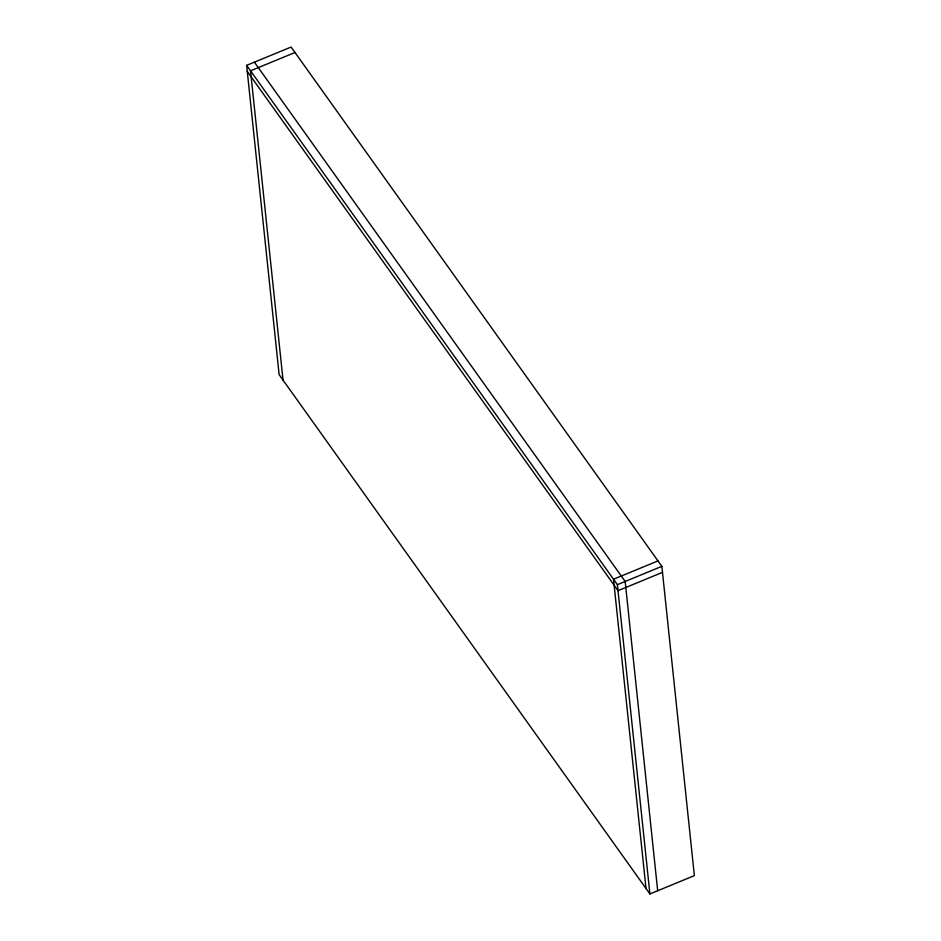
<?xml version="1.0" encoding="UTF-8"?>
<svg xmlns="http://www.w3.org/2000/svg" width="941" height="941" viewBox="0 0 941 941"><rect width="100%" height="100%" fill="white"/><g stroke="black" fill="none" stroke-linecap="round" stroke-linejoin="round"><path stroke-width="1.41" d="M246.636 65.364L291.098 47.05L661.864 566.341L694.364 875.636L649.902 893.95L279.136 374.659L246.636 65.364L617.39 584.667L649.902 893.95M294.992 52.496L250.518 70.81L283.029 380.093M657.971 560.907L613.508 579.221L646.008 888.504M617.39 584.667L661.864 566.341M662.488 572.363L618.025 590.677L247.26 71.375M254.411 62.165L625.177 581.456L657.677 890.739"/></g></svg>
